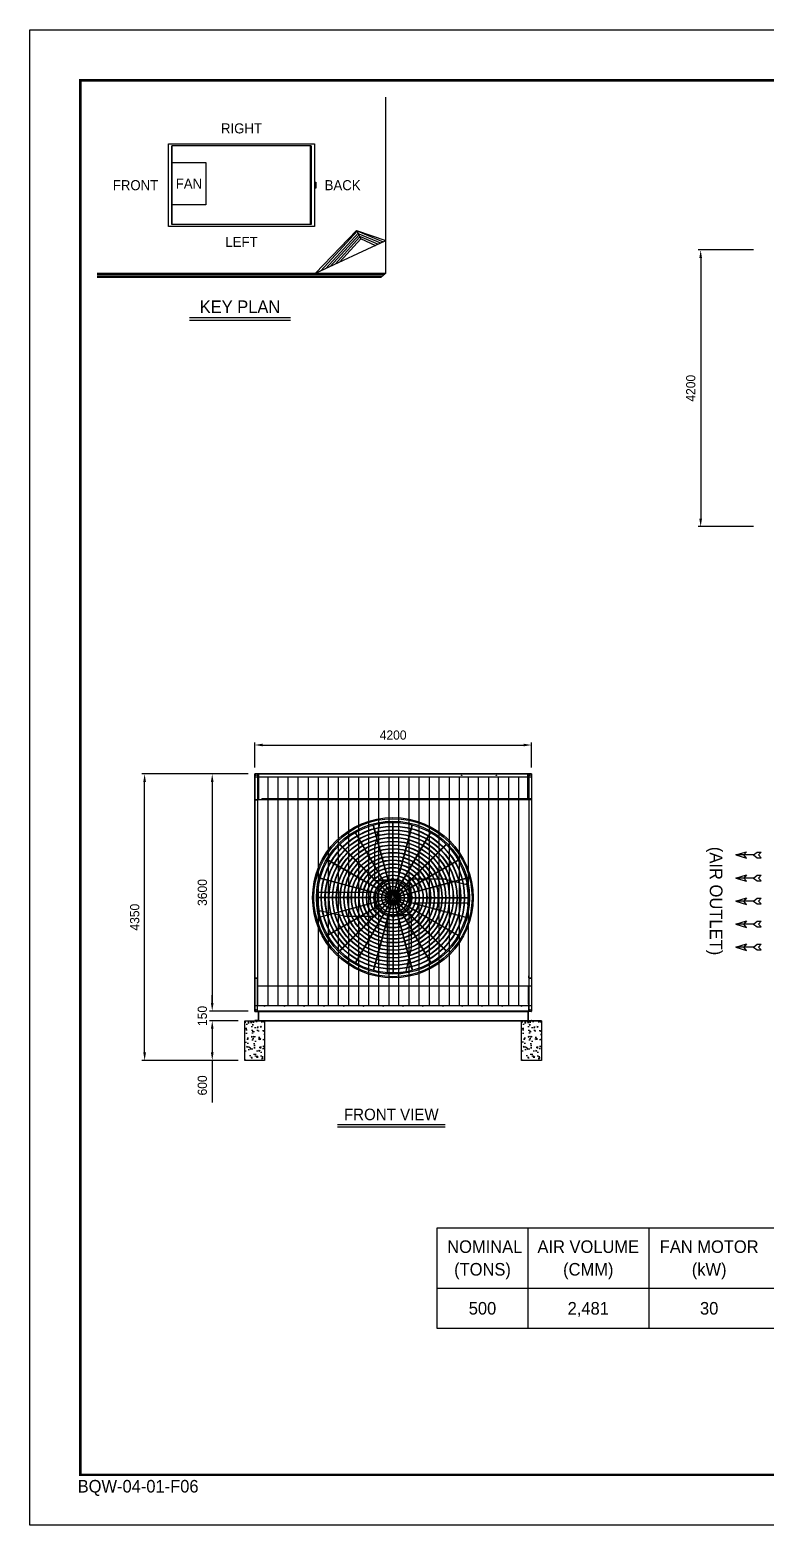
# Model space of a CAD drawing. Header units: millimetres. Extents: x 2647 to 34760, y 2046 to 24755.
# Drawn here: x 2647 to 13803, y 2046 to 24755 of the extents above; entities that cross this region are included whole.
import ezdxf
from ezdxf.enums import TextEntityAlignment as Align

# ---------------------------------------------------------------- set-up
doc = ezdxf.new("R2010")
doc.units = ezdxf.units.MM
doc.linetypes.add('CENTER', pattern=[2, 1.25, -0.25, 0.25, -0.25])
doc.linetypes.add('HIDDEN', pattern=[0.375, 0.25, -0.125])
for name, color, linetype in [('center', 1, 'CENTER'), ('LINE', 7, 'Continuous'), ('냉각탑', 4, 'Continuous'), ('냉각탑_box', 1, 'Continuous'), ('냉각탑_dim', 1, 'Continuous'), ('냉각탑_form', 1, 'Continuous'), ('냉각탑_text', 3, 'Continuous'), ('냉각탑_찬넬방진', 1, 'Continuous'), ('숨은선', 5, 'HIDDEN')]:
    doc.layers.add(name, color=color, linetype=linetype)
doc.styles.add('HY울릉도L', font='')
doc.styles.add('돋움', font='Dotum.ttf')
doc.styles.get('HY울릉도L').set_extended_font_data('HY울릉도L')
doc.dimstyles.new('성지DIM', dxfattribs={"dimtxt": 3.5, "dimasz": 3, "dimexe": 1, "dimexo": 2.5, "dimgap": 2, "dimtad": 1, "dimdec": 0, "dimzin": 3, "dimdsep": 46, "dimtxsty": 'HY울릉도L', "dimblk": 'ARCHTICK', "dimcen": -2, "dimclrd": 256, "dimclre": 256, "dimclrt": 7, "dimadec": 0, "dimazin": 0, "dimtfac": 1, "dimtdec": 0, "dimtofl": 0, "dimtmove": 0, "dimatfit": 3, "dimfxl": 1, "dimtolj": 1, "dimtzin": 0, "dimlwe": -1, "dimarcsym": 0})

# ---------------------------------------------------------------- blocks, each defined once
blk = doc.blocks.new('냉각탑form')
at = {"layer": 'Defpoints'}
blk.add_lwpolyline([(0, 297.07), (420.1, 297.07), (420.1, 0), (0, 0)], close=True, dxfattribs=at)
at = {"layer": '냉각탑_form', "const_width": 0.5}
blk.add_lwpolyline([(10, 287.07), (10, 10), (410.1, 10), (410.1, 287.07)], close=True, dxfattribs=at)
at = {"layer": '냉각탑_form', "style": '돋움'}
blk.add_text('BQW-04-01-F06', height=2.5006, dxfattribs=at).set_placement((9.48, 6.47))
blk = doc.blocks.new('화살표 IN OUT')
at = {"layer": '냉각탑_dim'}
for p, q in [((-323, 43), (-384, 43)), ((-343, 0), (-384, 43)), ((-384, -43), (-343, 0)), ((-266, 0), (-323, 43)), ((-266, 0), (-323, -43)), ((-266, 0), (0, 0)), ((-163, 50), (-122, 0)), ((0, 0), (-163, 50)), ((-163, -50), (-122, 0)), ((0, 0), (-163, -50)), ((-323, -43), (-384, -43))]:
    blk.add_line(p, q, dxfattribs=at)
blk = doc.blocks.new('*D185')
at = {"layer": 'Defpoints', "color": 0, "transparency": 16777216}
for p in [(6059, 13454), (5414, 9854), (6059, 9854)]:
    blk.add_point(p, dxfattribs=at)
at = {"layer": '냉각탑_dim', "transparency": 16777216}
for p, q in [((5959, 13454), (5374, 13454)), ((5959, 9854), (5374, 9854))]:
    blk.add_line(p, q, dxfattribs=at)
at = {"layer": '냉각탑_dim', "lineweight": -2, "transparency": 16777216}
blk.add_line((5414, 13334), (5414, 9974), dxfattribs=at)
at = {"layer": '냉각탑_dim', "transparency": 16777216}
for points in [[(5394, 13334), (5434, 13334), (5414, 13454)], [(5394, 9974), (5434, 9974), (5414, 9854)]]:
    blk.add_solid(points, dxfattribs=at)
at = {"layer": '냉각탑_dim', "color": 7, "transparency": 16777216, "insert": (5264, 11654), "char_height": 140, "attachment_point": 5, "rotation": 90, "style": 'HY울릉도L'}
blk.add_mtext('\\A1;3600', dxfattribs=at)
blk = doc.blocks.new('*D186')
at = {"layer": 'Defpoints', "color": 0, "transparency": 16777216}
for p in [(13726, 21412), (12826, 17212), (13726, 17212)]:
    blk.add_point(p, dxfattribs=at)
at = {"layer": '냉각탑_dim', "transparency": 16777216}
for p, q in [((13626, 21412), (12786, 21412)), ((13626, 17212), (12786, 17212))]:
    blk.add_line(p, q, dxfattribs=at)
at = {"layer": '냉각탑_dim', "lineweight": -2, "transparency": 16777216}
blk.add_line((12826, 21292), (12826, 17332), dxfattribs=at)
at = {"layer": '냉각탑_dim', "transparency": 16777216}
for points in [[(12806, 21292), (12846, 21292), (12826, 21412)], [(12806, 17332), (12846, 17332), (12826, 17212)]]:
    blk.add_solid(points, dxfattribs=at)
at = {"layer": '냉각탑_dim', "color": 7, "transparency": 16777216, "insert": (12676, 19312), "char_height": 140, "attachment_point": 5, "rotation": 90, "style": 'HY울릉도L'}
blk.add_mtext('\\A1;4200', dxfattribs=at)
blk = doc.blocks.new('*D187')
at = {"layer": 'Defpoints', "color": 0, "transparency": 16777216}
for p in [(5909, 9704), (5414, 9104), (5905, 9104)]:
    blk.add_point(p, dxfattribs=at)
at = {"layer": '냉각탑_dim', "transparency": 16777216}
for p, q in [((5809, 9704), (5374, 9704)), ((5805, 9104), (5374, 9104))]:
    blk.add_line(p, q, dxfattribs=at)
at = {"layer": '냉각탑_dim', "lineweight": -2, "transparency": 16777216}
for p, q in [((5414, 9584), (5414, 9224)), ((5414, 9104), (5414, 8464))]:
    blk.add_line(p, q, dxfattribs=at)
at = {"layer": '냉각탑_dim', "transparency": 16777216}
for points in [[(5394, 9584), (5434, 9584), (5414, 9704)], [(5394, 9224), (5434, 9224), (5414, 9104)]]:
    blk.add_solid(points, dxfattribs=at)
at = {"layer": '냉각탑_dim', "color": 7, "transparency": 16777216, "insert": (5264, 8724), "char_height": 140, "attachment_point": 5, "rotation": 90, "style": 'HY울릉도L'}
blk.add_mtext('\\A1;600', dxfattribs=at)
blk = doc.blocks.new('*D188')
at = {"layer": 'Defpoints', "color": 0, "transparency": 16777216}
for p in [(5414, 9854), (6059, 9854), (5909, 9704)]:
    blk.add_point(p, dxfattribs=at)
at = {"layer": '냉각탑_dim', "lineweight": -2, "transparency": 16777216}
for p, q in [((5414, 9974), (5414, 10094)), ((5414, 9584), (5414, 9464))]:
    blk.add_line(p, q, dxfattribs=at)
at = {"layer": '냉각탑_dim', "transparency": 16777216}
for p, q in [((5959, 9854), (5374, 9854)), ((5809, 9704), (5374, 9704))]:
    blk.add_line(p, q, dxfattribs=at)
for points in [[(5394, 9974), (5434, 9974), (5414, 9854)], [(5394, 9584), (5434, 9584), (5414, 9704)]]:
    blk.add_solid(points, dxfattribs=at)
at = {"layer": '냉각탑_dim', "color": 7, "transparency": 16777216, "insert": (5264, 9779), "char_height": 140, "attachment_point": 5, "rotation": 90, "style": 'HY울릉도L'}
blk.add_mtext('\\A1;150', dxfattribs=at)
blk = doc.blocks.new('*D189')
at = {"layer": 'Defpoints', "color": 0, "transparency": 16777216}
for p in [(4388, 13454), (6059, 13454), (5909, 9104)]:
    blk.add_point(p, dxfattribs=at)
at = {"layer": '냉각탑_dim', "transparency": 16777216}
for p, q in [((5959, 13454), (4348, 13454)), ((5809, 9104), (4348, 9104))]:
    blk.add_line(p, q, dxfattribs=at)
at = {"layer": '냉각탑_dim', "lineweight": -2, "transparency": 16777216}
blk.add_line((4388, 9224), (4388, 13334), dxfattribs=at)
at = {"layer": '냉각탑_dim', "transparency": 16777216}
for points in [[(4368, 13334), (4408, 13334), (4388, 13454)], [(4368, 9224), (4408, 9224), (4388, 9104)]]:
    blk.add_solid(points, dxfattribs=at)
at = {"layer": '냉각탑_dim', "color": 7, "transparency": 16777216, "insert": (4238, 11279), "char_height": 140, "attachment_point": 5, "rotation": 90, "style": 'HY울릉도L'}
blk.add_mtext('\\A1;4350', dxfattribs=at)
blk = doc.blocks.new('*D190')
at = {"layer": 'Defpoints', "color": 0, "transparency": 16777216}
for p in [(10259, 13894), (6059, 13454), (10259, 13454)]:
    blk.add_point(p, dxfattribs=at)
at = {"layer": '냉각탑_dim', "transparency": 16777216}
for p, q in [((6059, 13554), (6059, 13934)), ((10259, 13554), (10259, 13934))]:
    blk.add_line(p, q, dxfattribs=at)
at = {"layer": '냉각탑_dim', "lineweight": -2, "transparency": 16777216}
blk.add_line((6179, 13894), (10139, 13894), dxfattribs=at)
at = {"layer": '냉각탑_dim', "transparency": 16777216}
for points in [[(6179, 13914), (6179, 13874), (6059, 13894)], [(10139, 13914), (10139, 13874), (10259, 13894)]]:
    blk.add_solid(points, dxfattribs=at)
at = {"layer": '냉각탑_dim', "color": 7, "transparency": 16777216, "insert": (8159, 14044), "char_height": 140, "attachment_point": 5, "style": 'HY울릉도L'}
blk.add_mtext('\\A1;4200', dxfattribs=at)
blk = doc.blocks.new('A$C1FB73ED1')
for p, q in [((1261, 1340), (967, 2438)), ((1267, 1342), (972, 2440)), ((1277, 1343), (1277, 2480)), ((1283, 1343), (1283, 2480)), ((1293, 1342), (1588, 2440)), ((1299, 1340), (1593, 2438)), ((1246, 1333), (677, 2318)), ((1251, 1336), (683, 2321)), ((1309, 1336), (1877, 2321)), ((1314, 1333), (1883, 2318)), ((1233, 1322), (429, 2126)), ((1238, 1327), (434, 2131)), ((1322, 1327), (2126, 2131)), ((1327, 1322), (2131, 2126)), ((1224, 1309), (239, 1877)), ((1227, 1314), (242, 1883)), ((1333, 1314), (2318, 1883)), ((1336, 1309), (2321, 1877)), ((1218, 1293), (120, 1588)), ((1220, 1299), (122, 1593)), ((1340, 1299), (2438, 1593)), ((1342, 1293), (2440, 1588)), ((1217, 1283), (80, 1283)), ((1217, 1277), (80, 1277)), ((1218, 1267), (120, 972)), ((1220, 1261), (122, 967)), ((1224, 1251), (239, 683)), ((1227, 1246), (242, 677)), ((1233, 1238), (429, 434)), ((1238, 1233), (434, 429)), ((1246, 1227), (677, 242)), ((1251, 1224), (683, 239)), ((1261, 1220), (967, 122)), ((1267, 1218), (972, 120)), ((1277, 1217), (1277, 80)), ((1283, 1217), (1283, 80)), ((1293, 1218), (1588, 120)), ((1299, 1220), (1593, 122)), ((1309, 1224), (1877, 239)), ((1314, 1227), (1883, 242)), ((1322, 1233), (2126, 429)), ((1327, 1238), (2131, 434)), ((1333, 1246), (2318, 677)), ((1336, 1251), (2321, 683)), ((1340, 1261), (2438, 967)), ((1342, 1267), (2440, 972)), ((1343, 1283), (2480, 1283)), ((1343, 1277), (2480, 1277))]:
    blk.add_line(p, q)
for radius in [1280, 1260, 1220, 1200]:
    blk.add_circle((1280, 1280), radius)
at = {"ltscale": 5}
for radius in [1143, 1137, 1083, 1077, 1023, 1017, 963, 957, 903, 897, 843, 837, 783, 777, 723, 717, 663, 657, 603, 597, 543, 537, 483, 477, 423, 417, 363, 357, 303, 297, 243, 237, 183, 177, 123, 117, 63, 57, 40, 21]:
    blk.add_circle((1280, 1280), radius, dxfattribs=at)
at = {"color": 7}
blk.add_circle((1280, 1280), 274, dxfattribs=at)
at = {"layer": 'LINE', "color": 7}
for p, q in [((985, 2053), (1072, 2459)), ((1368, 2478), (1368, 1567)), ((985, 2053), (985, 1550)), ((1131, 1550), (985, 1550)), ((1131, 1550), (985, 1550)), ((1131, 1567), (1369, 1567)), ((1131, 1567), (1369, 1567)), ((1131, 1567), (1131, 1549)), ((1131, 1567), (1131, 1549)), ((1131, 1549), (1230, 1549)), ((1131, 1549), (1230, 1549)), ((1330, 1549), (1369, 1549)), ((1330, 1549), (1369, 1549)), ((1369, 1567), (1369, 1549)), ((1369, 1567), (1369, 1549)), ((2111, 1575), (1550, 1575)), ((1550, 1429), (1550, 1575)), ((1550, 1429), (1550, 1575)), ((2111, 1575), (2457, 1488)), ((84, 1368), (993, 1368)), ((84, 1368), (993, 1368)), ((993, 1131), (993, 1369)), ((993, 1131), (993, 1369)), ((993, 1369), (1011, 1369)), ((993, 1369), (1011, 1369)), ((993, 1131), (993, 1369)), ((993, 1131), (993, 1369)), ((993, 1369), (1011, 1369)), ((993, 1369), (1011, 1369)), ((1011, 1330), (1011, 1369)), ((1011, 1330), (1011, 1369)), ((1011, 1330), (1011, 1369)), ((1011, 1330), (1011, 1369)), ((1011, 1131), (1011, 1230)), ((1011, 1131), (1011, 1230)), ((1011, 1131), (1011, 1230)), ((1011, 1131), (1011, 1230)), ((1549, 1429), (1549, 1330)), ((1549, 1429), (1549, 1330)), ((1567, 1429), (1549, 1429)), ((1567, 1429), (1549, 1429)), ((1549, 1230), (1549, 1191)), ((1549, 1230), (1549, 1191)), ((1567, 1429), (1567, 1191)), ((1567, 1429), (1567, 1191)), ((509, 985), (103, 1072)), ((509, 985), (1010, 985)), ((509, 985), (1010, 985)), ((993, 1131), (1011, 1131)), ((993, 1131), (1011, 1131)), ((993, 1131), (1011, 1131)), ((993, 1131), (1011, 1131)), ((1010, 1131), (1010, 985)), ((1010, 1131), (1010, 985)), ((1010, 1131), (1010, 985)), ((1010, 1131), (1010, 985)), ((1230, 1011), (1191, 1011)), ((1191, 993), (1191, 1011)), ((1230, 1011), (1191, 1011)), ((1191, 993), (1191, 1011)), ((1429, 993), (1191, 993)), ((1429, 993), (1191, 993)), ((1192, 82), (1192, 993)), ((1429, 1011), (1330, 1011)), ((1429, 1011), (1330, 1011)), ((1429, 993), (1429, 1011)), ((1429, 993), (1429, 1011)), ((1429, 1010), (1575, 1010)), ((1429, 1010), (1575, 1010)), ((1567, 1191), (1549, 1191)), ((1567, 1191), (1549, 1191)), ((2476, 1192), (1567, 1192)), ((1575, 507), (1575, 1010)), ((1575, 507), (1488, 101)), ((1167, 83), (1167, 85)), ((1393, 83), (1393, 85)), ((1513, 104), (1513, 106))]:
    blk.add_line(p, q, dxfattribs=at)
for points in [[(1272, 1594), (1269, 1588), (1272, 1581), (1280, 1581), (1284, 1588), (1280, 1594)], [(1272, 1594), (1269, 1588), (1272, 1581), (1280, 1581), (1284, 1588), (1280, 1594)], [(966, 1272), (972, 1269), (979, 1272), (979, 1280), (972, 1284), (966, 1280)], [(966, 1272), (972, 1269), (979, 1272), (979, 1280), (972, 1284), (966, 1280)], [(966, 1272), (972, 1269), (979, 1272), (979, 1280), (972, 1284), (966, 1280)], [(966, 1272), (972, 1269), (979, 1272), (979, 1280), (972, 1284), (966, 1280)], [(1594, 1288), (1588, 1291), (1581, 1288), (1581, 1280), (1588, 1276), (1594, 1280)], [(1594, 1288), (1588, 1291), (1581, 1288), (1581, 1280), (1588, 1276), (1594, 1280)], [(1288, 966), (1291, 972), (1288, 979), (1280, 979), (1276, 972), (1280, 966)], [(1288, 966), (1291, 972), (1288, 979), (1280, 979), (1276, 972), (1280, 966)]]:
    blk.add_lwpolyline(points, close=True, dxfattribs=at)
for centre, radius in [((1191, 1559), 2), ((1191, 1559), 2), ((1231, 1559), 2), ((1231, 1559), 2), ((1276, 1588), 8.5), ((1276, 1588), 8.5), ((1350, 1559), 2), ((1350, 1559), 2), ((972, 1276), 8.5), ((972, 1276), 8.5), ((972, 1276), 8.5), ((972, 1276), 8.5), ((1001, 1350), 2), ((1001, 1350), 2), ((1001, 1350), 2), ((1001, 1350), 2), ((1001, 1231), 2), ((1001, 1231), 2), ((1001, 1231), 2), ((1001, 1231), 2), ((1001, 1191), 2), ((1001, 1191), 2), ((1001, 1191), 2), ((1001, 1191), 2), ((1559, 1369), 2), ((1559, 1369), 2), ((1559, 1329), 2), ((1559, 1329), 2), ((1559, 1210), 2), ((1559, 1210), 2), ((1588, 1284), 8.5), ((1588, 1284), 8.5), ((1210, 1001), 2), ((1210, 1001), 2), ((1284, 972), 8.5), ((1284, 972), 8.5), ((1329, 1001), 2), ((1329, 1001), 2), ((1369, 1001), 2), ((1369, 1001), 2)]:
    blk.add_circle(centre, radius, dxfattribs=at)
for centre, radius, start, end in [((1280, 1483), 1000, 83.5007, 103.4595), ((1280, 1483), 998, 83.4876, 103.487), ((1481, 1280), 998, 353.4876, 13.487), ((1481, 1280), 1000, 353.5007, 13.4595), ((1079, 1280), 1000, 173.5007, 193.4595), ((1079, 1280), 998, 173.4876, 193.487), ((1280, 1077), 998, 263.4876, 283.487), ((1280, 1077), 1000, 263.5007, 283.4595)]:
    blk.add_arc(centre, radius, start, end, dxfattribs=at)
blk = doc.blocks.new('3')
for p, q in [((6059, 13454), (6101, 13454)), ((6059, 13454), (6059, 13064)), ((8814, 13454), (6059, 13454)), ((6059, 13454), (6059, 9854)), ((6059, 13413), (10259, 13412)), ((6101, 13454), (6101, 13064)), ((6103, 13454), (10259, 13454)), ((6103, 13454), (6103, 13064)), ((6118, 13454), (6118, 13064)), ((8676, 13454), (9221, 13454)), ((9200, 13454), (9745, 13454)), ((9714, 13454), (10259, 13454)), ((10200, 13454), (10200, 13064)), ((10215, 13454), (10215, 13064)), ((10217, 13454), (10217, 13064)), ((10259, 13454), (10217, 13454)), ((10259, 13454), (10259, 13064)), ((10259, 13454), (10259, 9854)), ((6059, 13064), (6101, 13064)), ((6059, 13062), (6101, 13062)), ((6059, 13062), (6059, 10356)), ((6101, 13062), (6101, 10356)), ((6103, 13064), (10259, 13064)), ((6118, 13066), (6168, 13066)), ((6168, 13079), (10259, 13079)), ((6168, 13079), (6168, 13064)), ((10259, 13064), (10217, 13064)), ((10217, 13062), (10217, 10356)), ((10259, 13062), (10217, 13062)), ((10259, 13062), (10259, 10356)), ((6059, 10356), (6101, 10356)), ((6059, 9854), (6059, 10354)), ((6059, 10354), (6101, 10354)), ((6059, 10354), (6059, 10056)), ((6101, 9854), (6101, 10354)), ((6103, 10386), (6103, 10356)), ((6103, 9956), (6103, 10237)), ((6103, 10237), (10259, 10237)), ((10215, 10386), (10215, 10356)), ((10215, 9956), (10215, 10237)), ((10217, 10356), (10259, 10356)), ((10217, 10354), (10259, 10354)), ((10217, 10354), (10217, 9854)), ((10259, 10354), (10259, 10056)), ((10259, 10354), (10259, 9854)), ((10259, 9854), (6059, 9854)), ((6101, 9854), (6059, 9854)), ((6101, 9854), (6059, 9854)), ((6059, 9854), (8814, 9854)), ((6103, 9854), (6103, 9954)), ((7258, 9854), (6103, 9854)), ((10259, 9854), (6103, 9854)), ((8158, 9854), (7260, 9854)), ((10259, 9854), (8160, 9854)), ((10215, 9954), (10215, 9854)), ((10259, 9854), (10217, 9854)), ((10259, 9854), (10217, 9854))]:
    blk.add_line(p, q)
at = {"color": 7}
for p, q in [((6059, 13454), (8814, 13454)), ((6059, 13454), (6059, 9854)), ((6101, 13454), (6101, 9934)), ((6257, 13412), (6257, 9934)), ((6407, 13412), (6407, 9934)), ((6563, 13412), (6563, 9934)), ((6713, 13412), (6713, 9934)), ((6869, 13412), (6869, 9934)), ((7019, 13412), (7019, 9934)), ((7175, 13412), (7175, 9934)), ((7325, 13412), (7325, 9934)), ((7481, 13412), (7481, 9934)), ((7631, 13412), (7631, 9934)), ((7787, 13412), (7787, 9934)), ((7937, 13412), (7937, 9934)), ((8093, 13412), (8093, 9934)), ((8243, 13412), (8243, 9934)), ((8399, 13412), (8399, 9934)), ((8549, 13412), (8549, 9934)), ((9221, 13454), (8676, 13454)), ((8705, 13412), (8705, 9934)), ((8855, 13412), (8855, 9934)), ((9011, 13412), (9011, 9934)), ((9161, 13412), (9161, 9934)), ((9745, 13454), (9200, 13454)), ((9299, 13412), (9299, 9934)), ((9449, 13412), (9449, 9934)), ((9605, 13412), (9605, 9934)), ((10259, 13454), (9714, 13454)), ((9755, 13412), (9755, 9934)), ((9911, 13412), (9911, 9934)), ((10061, 13412), (10061, 9934)), ((10217, 13454), (10217, 9934)), ((10259, 13454), (10259, 9854)), ((10259, 9934), (6059, 9934)), ((6059, 9854), (8814, 9854))]:
    blk.add_line(p, q, dxfattribs=at)
at = {"ltscale": 500}
blk.add_line((10309, 9704), (10259, 9704), dxfattribs=at)
at = {"ltscale": 500, "elevation": 0}
blk.add_lwpolyline([(6059, 13454), (10259, 13454), (10259, 9854), (6059, 9854)], close=True, dxfattribs=at)
for centre, radius in [((6079, 13434), 3), ((9201, 13434), 3), ((9201, 13434), 3), ((9725, 13434), 3), ((9725, 13434), 3), ((10239, 13434), 3), ((10239, 13434), 3), ((10239, 13434), 3), ((10239, 13434), 3), ((6079, 9874), 3), ((6209, 9929), 4.5), ((6509, 9929), 4.5), ((6809, 9929), 4.5), ((7109, 9929), 4.5), ((7409, 9929), 4.5), ((7709, 9929), 4.5), ((8009, 9929), 4.5), ((8309, 9929), 4.5), ((8609, 9929), 4.5), ((8915, 9929), 4.5), ((9209, 9929), 4.5), ((9509, 9929), 4.5), ((9815, 9929), 4.5), ((10109, 9929), 4.5), ((10239, 9874), 3)]:
    blk.add_circle(centre, radius)
at = {"layer": 'center'}
for p, q in [((10207, 13433), (10224, 13433)), ((10207, 13259), (10224, 13259)), ((10207, 13085), (10224, 13085)), ((6209, 9938), (6209, 9921)), ((6509, 9938), (6509, 9921)), ((6809, 9938), (6809, 9921)), ((7109, 9938), (7109, 9921)), ((7409, 9938), (7409, 9921)), ((7709, 9938), (7709, 9921)), ((8009, 9938), (8009, 9921)), ((8309, 9938), (8309, 9921)), ((8609, 9938), (8609, 9921)), ((8915, 9938), (8915, 9921)), ((9209, 9938), (9209, 9921)), ((9509, 9938), (9509, 9921)), ((9815, 9938), (9815, 9921)), ((10109, 9938), (10109, 9921))]:
    blk.add_line(p, q, dxfattribs=at)
at = {"layer": '냉각탑', "color": 6, "linetype": 'HIDDEN'}
for p, q in [((6441, 9854), (6059, 9854)), ((8039, 9854), (7379, 9854)), ((8014, 9854), (7405, 9854)), ((10259, 9854), (8977, 9854))]:
    blk.add_line(p, q, dxfattribs=at)
at = {"layer": '냉각탑_찬넬방진', "ltscale": 150}
for p, q in [((6059, 9849), (6059, 9854)), ((6059, 9849), (6059, 9854)), ((6059, 9854), (6116, 9854)), ((6059, 9849), (6059, 9854)), ((6059, 9854), (6116, 9854)), ((6059, 9854), (6116, 9854)), ((6059, 9849), (6059, 9854)), ((6059, 9854), (6116, 9854)), ((6063, 9846), (6107, 9846)), ((6063, 9846), (6107, 9846)), ((6063, 9846), (6107, 9846)), ((6063, 9846), (6107, 9846)), ((6110, 9842), (6110, 9716)), ((6116, 9854), (6116, 9704)), ((10203, 9854), (10203, 9704)), ((10259, 9854), (10203, 9854)), ((10259, 9854), (10203, 9854)), ((10259, 9854), (10203, 9854)), ((10259, 9854), (10203, 9854)), ((10208, 9842), (10208, 9716)), ((10256, 9846), (10212, 9846)), ((10256, 9846), (10212, 9846)), ((10256, 9846), (10212, 9846)), ((10256, 9846), (10212, 9846)), ((10259, 9849), (10259, 9854)), ((10259, 9849), (10259, 9854)), ((10259, 9849), (10259, 9854)), ((10259, 9849), (10259, 9854)), ((6059, 9709), (6059, 9704)), ((6116, 9704), (6059, 9704)), ((6107, 9712), (6063, 9712)), ((10203, 9704), (10259, 9704)), ((10212, 9712), (10256, 9712)), ((10259, 9709), (10259, 9704))]:
    blk.add_line(p, q, dxfattribs=at)
at = {"layer": '냉각탑_찬넬방진', "ltscale": 30}
for p, q in [((6059, 9854), (9359, 9854)), ((6059, 9854), (9359, 9854)), ((6116, 9846), (10203, 9846)), ((6416, 9846), (10203, 9846)), ((6059, 9709), (6059, 9704)), ((6059, 9704), (10203, 9704)), ((6059, 9704), (10203, 9704)), ((6116, 9712), (10203, 9712))]:
    blk.add_line(p, q, dxfattribs=at)
at = {"layer": '냉각탑_찬넬방진', "linetype": 'HIDDEN'}
for q in [(6059, 9854), (6085, 9854)]:
    blk.add_line((7041, 9854), q, dxfattribs=at)
at = {"layer": '냉각탑_찬넬방진', "ltscale": 150}
for centre, start, end in [((6063, 9849), 180, 270), ((6063, 9849), 180, 270), ((6063, 9849), 180, 270), ((6063, 9849), 180, 270), ((6107, 9842), 0, 90), ((6107, 9842), 0, 90), ((6107, 9842), 0, 90), ((6107, 9842), 0, 90), ((10212, 9842), 90, 180), ((10212, 9842), 90, 180), ((10212, 9842), 90, 180), ((10212, 9842), 90, 180), ((10256, 9849), 270, 0), ((10256, 9849), 270, 0), ((10256, 9849), 270, 0), ((10256, 9849), 270, 0), ((6063, 9709), 90, 180), ((6107, 9716), 270, 0), ((10212, 9716), 180, 270), ((10256, 9709), 0, 90)]:
    blk.add_arc(centre, 3.39, start, end, dxfattribs=at)
at = {"layer": '숨은선', "ltscale": 4, "elevation": 0}
for points in [[(6139, 13414, -0.005236), (6139, 13414, -0.005236)], [(9665, 13414, 0.005236), (9665, 13414, 0.005236)], [(10179, 13414, 0.005236), (10179, 13414, 0.005236)], [(10179, 13414, 0.005236), (10179, 13414, 0.005236)]]:
    blk.add_lwpolyline(points, format="xyb", dxfattribs=at)
at = {"layer": '냉각탑', "xscale": 0.9523437499999998, "yscale": 0.9523437499999998, "zscale": 0.9523437499999998}
blk.add_blockref('A$C1FB73ED1', (6937, 10356), dxfattribs=at)

msp = doc.modelspace()

# ---------------------------------------------------------------- hatches: boundary and pattern name
h = msp.add_hatch()
h.set_pattern_fill('AR-CONC', color=4, angle=-90)
h.set_pattern_definition([(320, (-196074.3, 344484.02), (-15.939086, -182.18467), [19.05, -209.55]), (265, (-196074.3, 344484.02), (191.056845, 35.24342), [15.24, -167.64058]), (10.451445, (-196075.63, 344468.84), (175.11775, -146.94125), [16.19001, -178.090245]), (316.1842, (-196023.5, 344484.02), (-42.04233, -271.07904), [28.575, -314.325]), (6.63556, (-196027, 344461.43), (247.42612, -237.40413), [24.28502, -267.1356]), (261.18415, (-196023.5, 344484.02), (247.42612, -237.40413), [22.85997, -251.45973]), (291, (-196036.2, 344458.62), (-102.2652, -151.61439), [19.05, -209.55]), (236, (-196036.2, 344458.62), (184.18797, -61.80203), [15.24, -167.64]), (341.451445, (-196044.72, 344445.98), (81.92277, -213.41642), [16.19001, -178.08994]), (307.5, (-196074.3, 344484.02), (84.555039, -3.088603), [0, -165.608, 0, -170.18, 0, -168.275]), (277.5, (-196074.3, 344484.02), (100.180575, -66.819663), [0, -97.028, 0, -161.798, 0, -64.135]), (237.5, (-196074.3, 344540.66), (-5.728744, -135.590595), [0, -63.5, 0, -198.12, 0, -262.89]), (227.5, (-196074.3, 344566.06), (25.42649, -148.12918), [0, -82.55, 0, -131.572, 0, -186.69])])
h.paths.add_polyline_path([(5909.2, 9704.1), (5909.2, 9104.1), (6209.2, 9103.9), (6209.2, 9703.9)])
h = msp.add_hatch()
h.set_pattern_fill('AR-CONC', color=4, angle=-90)
h.set_pattern_definition([(320, (-191874.3, 344484.1), (-15.939086, -182.18467), [19.05, -209.55]), (265, (-191874.3, 344484.1), (191.056845, 35.24342), [15.24, -167.64058]), (10.451445, (-191875.63, 344468.92), (175.11775, -146.94125), [16.19001, -178.090245]), (316.1842, (-191823.5, 344484.1), (-42.04233, -271.07904), [28.575, -314.325]), (6.63556, (-191827, 344461.52), (247.42612, -237.40413), [24.28502, -267.1356]), (261.18415, (-191823.5, 344484.1), (247.42612, -237.40413), [22.85997, -251.45973]), (291, (-191836.2, 344458.7), (-102.2652, -151.61439), [19.05, -209.55]), (236, (-191836.2, 344458.7), (184.18797, -61.80203), [15.24, -167.64]), (341.451445, (-191844.72, 344446.07), (81.92277, -213.41642), [16.19001, -178.08994]), (307.5, (-191874.3, 344484.11), (84.555039, -3.088603), [0, -165.608, 0, -170.18, 0, -168.275]), (277.5, (-191874.3, 344484.11), (100.180575, -66.819663), [0, -97.028, 0, -161.798, 0, -64.135]), (237.5, (-191874.3, 344540.75), (-5.728744, -135.590595), [0, -63.5, 0, -198.12, 0, -262.89]), (227.5, (-191874.3, 344566.15), (25.42649, -148.12918), [0, -82.55, 0, -131.572, 0, -186.69])])
h.paths.add_polyline_path([(10109.2, 9704.2), (10109.2, 9104.2), (10409.2, 9104), (10409.2, 9704)])

# ---------------------------------------------------------------- linework, layer by layer
at = {"ltscale": 500}
msp.add_line((10409.2, 9704.1), (10259.2, 9704.1), dxfattribs=at)
at = {"ltscale": 500, "elevation": 0}
msp.add_lwpolyline([(6209.2, 9704), (6209.2, 9104), (5909.2, 9104), (5909.2, 9704)], close=True, dxfattribs=at)
at = {"ltscale": 500}
msp.add_lwpolyline([(10409.2, 9704.1), (10409.2, 9104.1), (10109.2, 9104.1), (10109.2, 9704.1)], close=True, dxfattribs=at)
at = {"layer": '냉각탑', "ltscale": 30}
for p, q in [((4801.2, 22992.9), (4801.2, 21800)), ((4801.2, 21800), (4801.2, 22992.9)), ((6914.1, 22992.9), (4801.2, 22992.9)), ((6904, 21800), (6904, 22992.9)), ((6914.1, 21800), (6914.1, 22992.9)), ((6914.1, 22992.9), (6914.1, 21800)), ((6964.4, 22433), (6964.4, 22360)), ((6914.1, 21800), (4801.2, 21800))]:
    msp.add_line(p, q, dxfattribs=at)
for points in [[(6964.4, 23025.6), (6964.4, 21767.3), (4749.7, 21767.3), (4749.7, 23025.6)], [(4801.2, 22740.1), (5318.8, 22740.1), (5319.3, 22099.6), (4801.2, 22099.6)], [(6974, 22441), (6980.3, 22441), (6980.3, 22351.9), (6974, 22351.9)], [(6980.3, 22441), (6986.7, 22441), (6986.7, 22351.9), (6980.3, 22351.9)]]:
    msp.add_lwpolyline(points, close=True, dxfattribs=at)
at = {"layer": '냉각탑_box'}
for p, q in [((8047.3, 21057.8), (8047.3, 23735.2)), ((6983.5, 21057.8), (7600.9, 21710.4)), ((7057.3, 21092.2), (7618.9, 21702.9)), ((7131.1, 21126.7), (7631.2, 21672.3)), ((7204.9, 21161.2), (7643.5, 21641.8)), ((7278.7, 21195.7), (7655.7, 21611.2)), ((7352.5, 21230.2), (7668, 21580.6)), ((7600.9, 21710.4), (8047.3, 21554.8)), ((7600.9, 21710.4), (7668, 21580.6)), ((7621.4, 21696.6), (8008.5, 21536.7)), ((7636.2, 21659.8), (7969.7, 21518.5)), ((7651, 21623), (7930.8, 21500.4)), ((7665.8, 21586.2), (7892, 21482.3)), ((6983.5, 21057.8), (8047.3, 21554.8)), ((3666.8, 21057.8), (8047.3, 21057.8)), ((3666.8, 21045), (8031.9, 21045)), ((3666.8, 21021.6), (8003.6, 21021.6)), ((3666.8, 20998.1), (7975.2, 20998.1)), ((8047.3, 21057.8), (7975.2, 20998.1)), ((5070.8, 20384.6), (6599.6, 20384.6)), ((5070.8, 20346.3), (6599.6, 20346.3)), ((7314.3, 8131.9), (8947.6, 8131.9)), ((7314.3, 8096.9), (8947.6, 8096.9)), ((10203.1, 6562.1), (10203.1, 5033.3)), ((12037.7, 6562.1), (12037.7, 5033.3)), ((8827.2, 5644.8), (25261.8, 5644.8))]:
    msp.add_line(p, q, dxfattribs=at)
msp.add_lwpolyline([(8827.2, 6562.1), (25261.8, 6562.1), (25261.8, 5033.3), (8827.2, 5033.3)], close=True, dxfattribs=at)

# ---------------------------------------------------------------- block references
msp.add_blockref('3', (0, 0))
at = {"layer": '냉각탑_dim', "xscale": -1}
for p in [(13360.5, 12224), (13360.5, 11874), (13360.5, 11524), (13360.5, 11174), (13360.5, 10824)]:
    msp.add_blockref('화살표 IN OUT', p, dxfattribs=at)
at = {"layer": '냉각탑_form', "xscale": 76.44, "yscale": 76.44, "zscale": 76.44}
msp.add_blockref('냉각탑form', (2647.4, 2046.3), dxfattribs=at)

# ---------------------------------------------------------------- texts
at = {"layer": '냉각탑_text', "style": '돋움'}
for s, height, p in [('RIGHT', 152.88, (5857.7, 23258.9)), ('FAN', 152.88, (5060.3, 22419.8)), ('FRONT', 152.88, (4249.5, 22396.5)), ('BACK', 152.88, (7392.4, 22396.5)), ('LEFT', 152.88, (5857.7, 21534.9)), ('KEY PLAN', 191.1, (5835.2, 20550.2)), ('FRONT VIEW', 175, (8131, 8283.6)), (' NOMINAL', 191.1, (9515.2, 6275.4)), ('AIR VOLUME', 191.1, (11120.4, 6275.4)), ('FAN MOTOR', 191.1, (12955, 6275.4)), ('(TONS)', 191.1, (9515.2, 5931.4)), ('(CMM)', 191.1, (11120.4, 5931.4)), ('(kW)', 191.1, (12955, 5931.4)), ('500', 191.1, (9515.2, 5339)), ('2,481', 191.1, (11120.4, 5339)), ('30', 191.1, (12955, 5339))]:
    msp.add_text(s, height=height, dxfattribs=at).set_placement(p, align=Align.MIDDLE_CENTER)
msp.add_text('(AIR OUTLET)', height=192, rotation=270, dxfattribs=at).set_placement((13061, 11524), align=Align.MIDDLE_CENTER)

# ---------------------------------------------------------------- dimensions: what is measured, and where the dimension line sits
at = {"layer": '냉각탑_dim'}
for base, p1, p2, picture, middle in [((12825.9, 17211.8), (13725.9, 21411.8), (13725.9, 17211.8), '*D186', (12675.9, 19311.8)), ((4388.1, 13454), (5909.2, 9104), (6059.2, 13454), '*D189', (4238.1, 11279)), ((5414.5, 9854), (6059.2, 13454), (6059.2, 9854), '*D185', (5264.5, 11654))]:
    dim = msp.add_linear_dim(base=base, p1=p1, p2=p2, angle=90, dimstyle='성지DIM', override={"dimscale": 40, "dimsah": 1}, dxfattribs=at)
    dim.commit()
    dim.dimension.update_dxf_attribs({"geometry": picture, "text_midpoint": middle})
dim = msp.add_linear_dim(base=(10259.2, 13893.9), p1=(6059.2, 13454), p2=(10259.2, 13454), dimstyle='성지DIM', override={"dimscale": 40, "dimsah": 1}, dxfattribs=at)
dim.commit()
dim.dimension.update_dxf_attribs({"geometry": '*D190', "text_midpoint": (8159.2, 14043.9)})
for base, p2, picture, middle in [((5414.5, 9854), (6059.2, 9854), '*D188', (5414.5, 9779)), ((5414.5, 9104), (5905.4, 9104), '*D187', (5414.5, 8724))]:
    dim = msp.add_linear_dim(base=base, p1=(5909.2, 9704), p2=p2, angle=90, dimstyle='성지DIM', override={"dimscale": 40, "dimsah": 1}, dxfattribs=at)
    dim.commit()
    dim.dimension.update_dxf_attribs({"geometry": picture, "text_midpoint": middle, "dimtype": 160})

doc.saveas('drawing.dxf')
